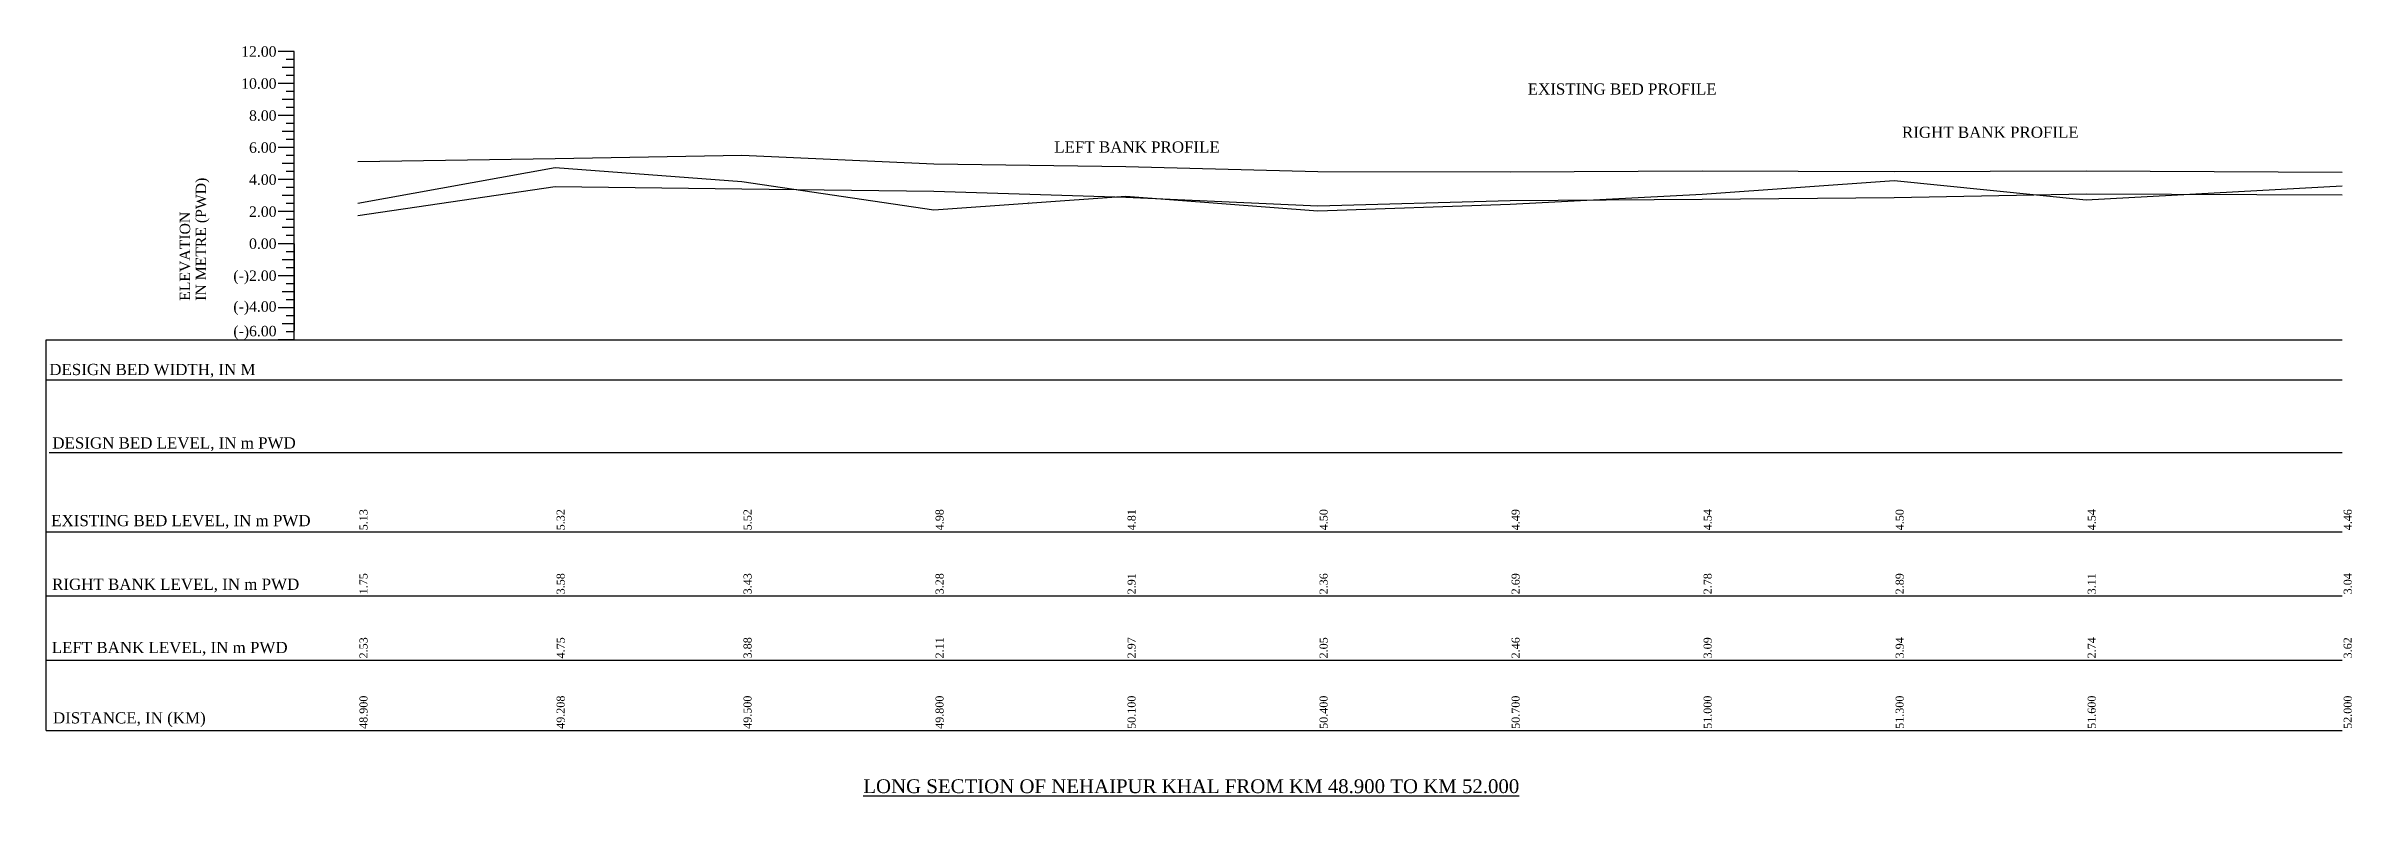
# Model space of a CAD drawing. Header units: metres. Extents: x -148477 to 168932, y -55673 to -2736.
# Drawn here: x -57500.9 to -57356.8, y -21720.5 to -21673.6 of the extents above; entities that cross this region are included whole.
import ezdxf
from ezdxf.enums import TextEntityAlignment as Align

# ---------------------------------------------------------------- set-up
doc = ezdxf.new("R2010")
doc.units = ezdxf.units.M
doc.styles.add('liza', font='times.ttf', dxfattribs={"height": 2})
doc.styles.get("Standard").update_dxf_attribs({"font": 'times.ttf'})

msp = doc.modelspace()

# ---------------------------------------------------------------- linework, layer by layer
at = {"color": 0, "lineweight": 30}
for p, q in [((-57485.3665, -21673.9827), (-57486.3665, -21673.9827)), ((-57485.3665, -21674.4827), (-57485.8665, -21674.4827)), ((-57485.3665, -21691.9827), (-57485.3665, -21673.9827)), ((-57485.3665, -21675.9827), (-57486.3665, -21675.9827)), ((-57485.3665, -21675.9827), (-57486.3665, -21675.9827)), ((-57485.3665, -21675.9827), (-57486.3665, -21675.9827)), ((-57485.3665, -21674.9827), (-57486.1165, -21674.9827)), ((-57485.3665, -21675.4827), (-57485.8665, -21675.4827)), ((-57485.3665, -21676.9827), (-57486.1165, -21676.9827)), ((-57485.3665, -21676.4827), (-57485.8665, -21676.4827)), ((-57485.3665, -21677.4827), (-57485.8665, -21677.4827)), ((-57485.3665, -21677.9827), (-57486.3665, -21677.9827)), ((-57485.3665, -21677.9827), (-57486.3665, -21677.9827)), ((-57485.3665, -21678.9827), (-57486.1165, -21678.9827)), ((-57485.3665, -21678.9827), (-57486.1165, -21678.9827)), ((-57485.3665, -21678.4827), (-57485.8665, -21678.4827)), ((-57485.3665, -21678.4827), (-57485.8665, -21678.4827)), ((-57485.3665, -21679.9827), (-57486.3665, -21679.9827)), ((-57485.3665, -21679.4827), (-57485.8665, -21679.4827)), ((-57485.3665, -21680.9827), (-57486.1165, -21680.9827)), ((-57485.3665, -21680.4827), (-57485.8665, -21680.4827)), ((-57485.3665, -21681.4827), (-57485.8665, -21681.4827)), ((-57485.3665, -21681.9827), (-57486.3665, -21681.9827)), ((-57485.3665, -21682.9827), (-57486.1165, -21682.9827)), ((-57485.3665, -21682.4827), (-57485.8665, -21682.4827)), ((-57485.3665, -21683.9827), (-57486.3665, -21683.9827)), ((-57485.3665, -21683.4827), (-57485.8665, -21683.4827)), ((-57485.3665, -21684.4827), (-57485.8665, -21684.4827)), ((-57485.3665, -21685.9827), (-57486.3665, -21685.9827)), ((-57485.3665, -21684.9827), (-57486.1165, -21684.9827)), ((-57485.3665, -21685.4827), (-57485.8665, -21685.4827)), ((-57485.3665, -21686.9827), (-57486.1165, -21686.9827)), ((-57485.3665, -21686.4827), (-57485.8665, -21686.4827)), ((-57485.3665, -21687.4827), (-57485.8665, -21687.4827)), ((-57485.3665, -21687.9827), (-57486.3665, -21687.9827)), ((-57485.3665, -21688.9827), (-57486.1165, -21688.9827)), ((-57485.3665, -21688.4827), (-57485.8665, -21688.4827)), ((-57485.3665, -21689.9827), (-57486.3665, -21689.9827)), ((-57485.3665, -21689.4827), (-57485.8665, -21689.4827)), ((-57485.3665, -21690.4827), (-57485.8665, -21690.4827)), ((-57500.8665, -21691.9827), (-57357.38, -21691.9827)), ((-57485.3665, -21691.9827), (-57486.3665, -21691.9827)), ((-57485.3665, -21690.9827), (-57486.1165, -21690.9827)), ((-57485.3665, -21691.4827), (-57485.8665, -21691.4827)), ((-57500.8665, -21694.4773), (-57357.38, -21694.4773)), ((-57500.6722, -21699.0298), (-57357.38, -21699.0298)), ((-57500.8665, -21716.3827), (-57357.38, -21716.3827))]:
    msp.add_line(p, q, dxfattribs=at)
at = {"lineweight": 30}
for p, q in [((-57485.3665, -21685.9827), (-57485.3665, -21691.4127)), ((-57500.8665, -21716.3827), (-57500.8665, -21691.9827)), ((-57500.8665, -21703.9827), (-57357.38, -21703.9827)), ((-57500.8665, -21707.9827), (-57357.38, -21707.9827)), ((-57500.8665, -21711.9827), (-57357.38, -21711.9827))]:
    msp.add_line(p, q, dxfattribs=at)
at = {"color": 4, "lineweight": 30}
msp.add_lwpolyline([(-57408.4093, -21676.3912, 0, 0, 0), (-57409.2813, -21676.3719, 0, 0, 0), (-57410.2569, -21680.5017, 0.2996, 0, 0), (-57410.5504, -21681.7509, 0, 0, 0)], format="xyseb", dxfattribs=at)
at = {"color": 6, "lineweight": 30}
msp.add_lwpolyline([(-57385.0686, -21679.0554, 0, 0, 0), (-57386.2248, -21679.0616, 0, 0, 0), (-57386.8444, -21682.0528, 0.2996, 0, 0), (-57387.0735, -21683.1882, 0, 0, 0)], format="xyseb", dxfattribs=at)
at = {"color": 3, "linetype": 'Continuous', "lineweight": -3, "ltscale": 0.5}
msp.add_lwpolyline([(-57481.3826, -21680.8527), (-57469.0626, -21680.6627), (-57457.3826, -21680.4627), (-57445.3826, -21681.0027), (-57433.3826, -21681.1727), (-57421.3826, -21681.4827), (-57409.3826, -21681.4927), (-57397.3826, -21681.4427), (-57385.3826, -21681.4827), (-57373.3826, -21681.4427), (-57357.3826, -21681.5227)], dxfattribs=at)
msp.add_lwpolyline([(-57481.3826, -21680.8527), (-57469.0626, -21680.6627), (-57457.3826, -21680.4627), (-57445.3826, -21681.0027), (-57433.3826, -21681.1727), (-57421.3826, -21681.4827), (-57409.3826, -21681.4927), (-57397.3826, -21681.4427), (-57385.3826, -21681.4827), (-57373.3826, -21681.4427), (-57357.3826, -21681.5227)], dxfattribs=at)
at = {"color": 6, "linetype": 'Continuous', "lineweight": -3, "ltscale": 0.5}
for points in [[(-57481.3826, -21680.8527), (-57469.0626, -21680.6627), (-57457.3826, -21680.4627), (-57445.3826, -21681.0027), (-57433.3826, -21681.1727), (-57421.3826, -21681.4827), (-57409.3826, -21681.4927), (-57397.3826, -21681.4427), (-57385.3826, -21681.4827), (-57373.3826, -21681.4427), (-57357.3826, -21681.5227)], [(-57481.3826, -21684.2327), (-57469.0626, -21682.4027), (-57457.3826, -21682.5527), (-57445.3826, -21682.7027), (-57433.3826, -21683.0727), (-57421.3826, -21683.6227), (-57409.3826, -21683.2927), (-57397.3826, -21683.2027), (-57385.3826, -21683.0927), (-57373.3826, -21682.8727), (-57357.3826, -21682.9427)]]:
    msp.add_lwpolyline(points, dxfattribs=at)
at = {"color": 2, "lineweight": 30}
msp.add_lwpolyline([(-57437.9267, -21679.972, 0, 0, 0), (-57438.6317, -21679.9717, 0, 0, 0), (-57439.186, -21682.3213, 0.2996, 0, 0), (-57439.4628, -21683.4033, 0, 0, 0)], format="xyseb", dxfattribs=at)
at = {"color": 0, "lineweight": 30}
msp.add_lwpolyline([(-57490.3665, -21689.6827, 0, 0, 0), (-57490.3665, -21681.936, 0.2767, 0, 0), (-57490.3665, -21681.3827, 0, 0, 0)], format="xyseb", dxfattribs=at)
at = {"color": 2, "linetype": 'Continuous', "lineweight": -3, "ltscale": 0.5}
msp.add_lwpolyline([(-57481.3826, -21683.4527), (-57469.0626, -21681.2327), (-57457.3826, -21682.1027), (-57445.3826, -21683.8727), (-57433.3826, -21683.0127), (-57421.3826, -21683.9327), (-57409.3826, -21683.5227), (-57397.3826, -21682.8927), (-57385.3826, -21682.0427), (-57373.3826, -21683.2427), (-57357.3826, -21682.3627)], dxfattribs=at)

# ---------------------------------------------------------------- texts
at = {"color": 0, "lineweight": 30}
for s, p in [('12.00', (-57486.4665, -21674.3077)), ('10.00', (-57486.4665, -21676.3077)), ('8.00', (-57486.4665, -21678.3077)), ('6.00', (-57486.4665, -21680.3077)), ('4.00', (-57486.4665, -21682.3077)), ('2.00', (-57486.4665, -21684.3077)), ('0.00', (-57486.4665, -21686.3077)), ('(-)2.00', (-57486.4665, -21688.3077)), ('(-)4.00', (-57486.4665, -21690.2327)), ('(-)6.00', (-57486.4665, -21691.767))]:
    msp.add_text(s, height=0.65, dxfattribs=at).set_placement(p, align=Align.RIGHT)
for s, p in [('IN METRE (PWD)', (-57490.8665, -21689.5527)), ('ELEVATION', (-57491.8665, -21689.5527))]:
    msp.add_text(s, height=0.65, rotation=90, dxfattribs=at).set_placement(p)
at = {"color": 4, "lineweight": 30, "insert": (-57408.2778, -21675.9758), "char_height": 0.7, "attachment_point": 1}
msp.add_mtext('EXISTING BED PROFILE', dxfattribs=at)
at = {"color": 6, "lineweight": 30, "insert": (-57384.8894, -21678.673), "char_height": 0.7, "attachment_point": 1}
msp.add_mtext('RIGHT BANK PROFILE', dxfattribs=at)
at = {"color": 2, "lineweight": 30, "insert": (-57437.8618, -21679.5958), "char_height": 0.7, "attachment_point": 1}
msp.add_mtext('LEFT BANK PROFILE', dxfattribs=at)
at = {"color": 0, "lineweight": 30, "char_height": 0.7, "attachment_point": 1}
for s, insert in [('DESIGN BED WIDTH, IN M', (-57500.6687, -21693.4886)), ('DESIGN BED LEVEL, IN m PWD', (-57500.478, -21698.077)), ('EXISTING BED LEVEL, IN m PWD', (-57500.5487, -21702.9255)), ('RIGHT BANK LEVEL, IN m PWD', (-57500.4938, -21706.9005)), ('LEFT BANK LEVEL, IN m PWD', (-57500.5166, -21710.8502)), ('DISTANCE, IN (KM)', (-57500.4383, -21715.2433))]:
    msp.add_mtext(s, dxfattribs=dict(at, insert=insert))
at = {"linetype": 'Continuous', "lineweight": -3, "ltscale": 0.5, "char_height": 0.5, "width": 2.15, "attachment_point": 1, "rotation": 90, "style": 'liza'}
for s, insert in [('5.13', (-57481.2826, -21703.8827)), ('5.32', (-57468.9626, -21703.8827)), ('5.52', (-57457.2826, -21703.8827)), ('4.98', (-57445.2826, -21703.8827)), ('4.81', (-57433.2826, -21703.8827)), ('4.50', (-57421.2826, -21703.8827)), ('4.49', (-57409.2826, -21703.8827)), ('4.54', (-57397.2826, -21703.8827)), ('4.50', (-57385.2826, -21703.8827)), ('4.54', (-57373.2826, -21703.8827)), ('4.46', (-57357.2826, -21703.8827)), ('1.75', (-57481.2826, -21707.8827)), ('3.58', (-57468.9626, -21707.8827)), ('3.43', (-57457.2826, -21707.8827)), ('3.28', (-57445.2826, -21707.8827)), ('2.91', (-57433.2826, -21707.8827)), ('2.36', (-57421.2826, -21707.8827)), ('2.69', (-57409.2826, -21707.8827)), ('2.78', (-57397.2826, -21707.8827)), ('2.89', (-57385.2826, -21707.8827)), ('3.11', (-57373.2826, -21707.8827)), ('3.04', (-57357.2826, -21707.8827)), ('2.53', (-57481.2826, -21711.8827)), ('4.75', (-57468.9626, -21711.8827)), ('3.88', (-57457.2826, -21711.8827)), ('2.11', (-57445.2826, -21711.8827)), ('2.97', (-57433.2826, -21711.8827)), ('2.05', (-57421.2826, -21711.8827)), ('2.46', (-57409.2826, -21711.8827)), ('3.09', (-57397.2826, -21711.8827)), ('3.94', (-57385.2826, -21711.8827)), ('2.74', (-57373.2826, -21711.8827)), ('3.62', (-57357.2826, -21711.8827)), ('48.900', (-57481.2826, -21716.2827)), ('49.208', (-57468.9626, -21716.2827)), ('49.500', (-57457.2826, -21716.2827)), ('49.800', (-57445.2826, -21716.2827)), ('50.100', (-57433.2826, -21716.2827)), ('50.400', (-57421.2826, -21716.2827)), ('50.700', (-57409.2826, -21716.2827)), ('51.000', (-57397.2826, -21716.2827)), ('51.300', (-57385.2826, -21716.2827)), ('51.600', (-57373.2826, -21716.2827)), ('52.000', (-57357.2826, -21716.2827))]:
    msp.add_mtext(s, dxfattribs=dict(at, insert=insert))
at = {"color": 0, "linetype": 'ByBlock', "lineweight": 30, "insert": (-57449.8002, -21719.432), "char_height": 0.861585, "width": 43.932388, "attachment_point": 1}
msp.add_mtext('\\pi-861.6,l861.6,t3.705e+004;{\\LLONG SECTION OF NEHAIPUR KHAL FROM KM 48.900 TO KM 52.000}', dxfattribs=at)

doc.saveas('drawing.dxf')
